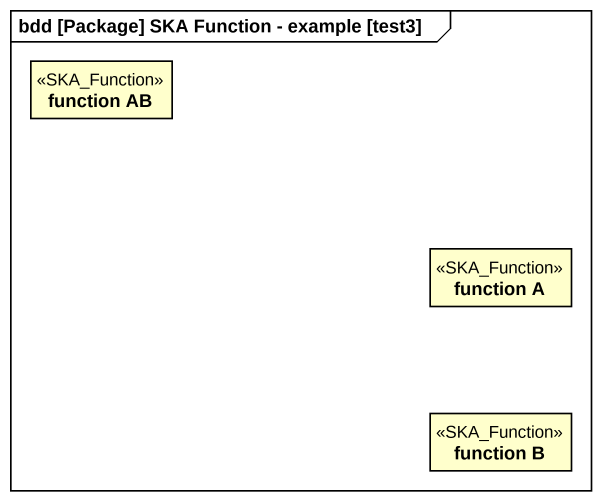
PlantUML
@startuml
mainframe bdd [Package] SKA Function - example [test3]
hide circle
hide empty members
class "function AB" as function_AB <<SKA_Function>>
class "function A" as function_A <<SKA_Function>>
class "function B" as function_B <<SKA_Function>>
@enduml
